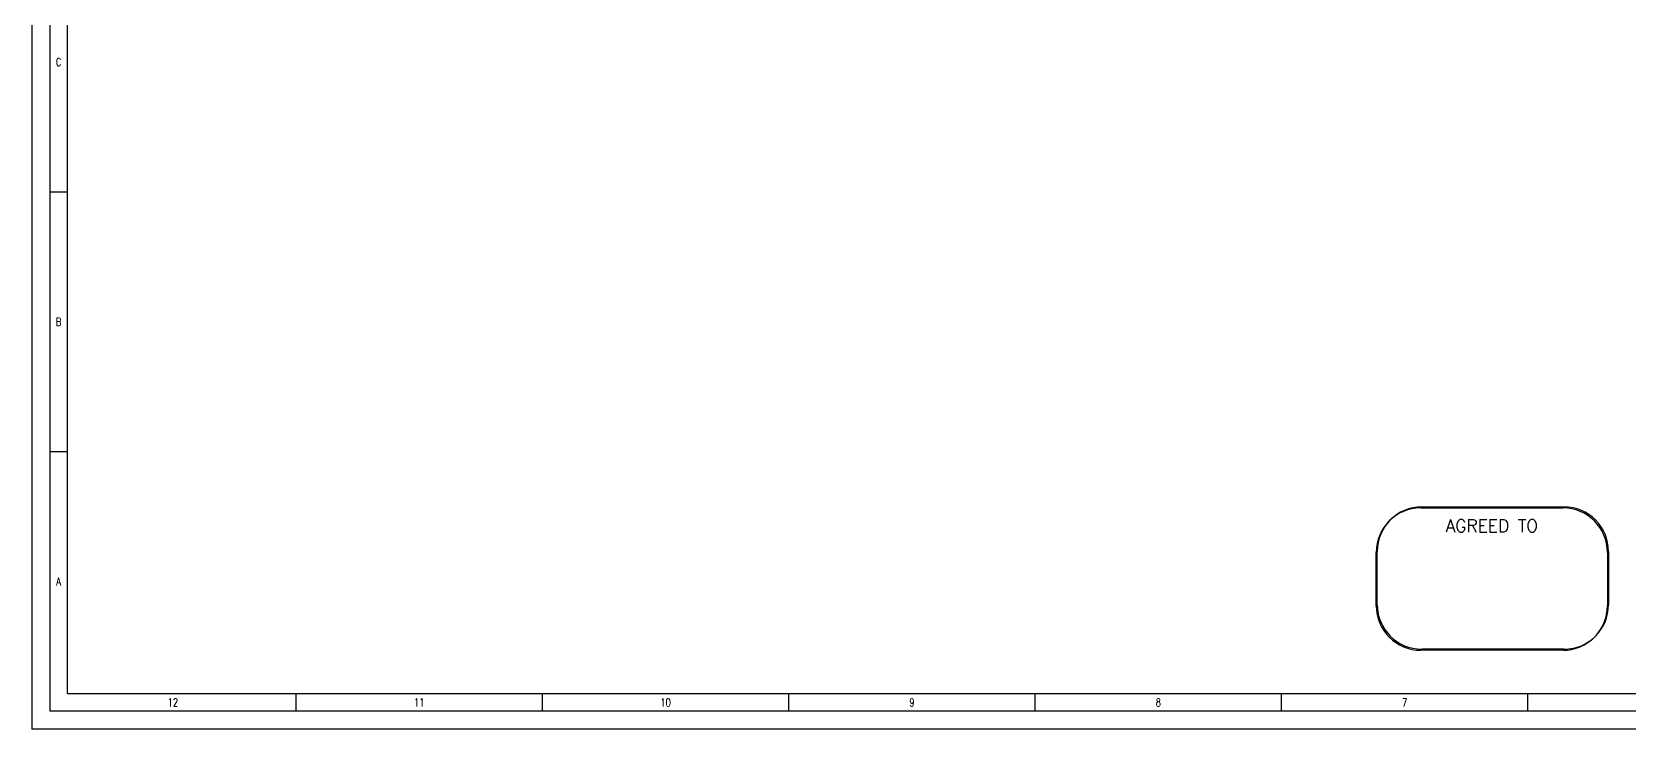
# Model space of a CAD drawing. Extents: x -2528 to 6089, y -2362 to 1067.
# Drawn here: x 407 to 855.9, y -2004.4 to -1808.5 of the extents above; entities that cross this region are included whole.
import ezdxf
from ezdxf.enums import TextEntityAlignment as Align

# ---------------------------------------------------------------- set-up
doc = ezdxf.new("R2010")
doc.units = 0
doc.header["$LTSCALE"] = 16
doc.header["$MEASUREMENT"] = 0
doc.layers.get('0').update_dxf_attribs({"linetype": 'CONTINUOUS'})
doc.layers.add('DIM', color=2, linetype='CONTINUOUS')
doc.layers.add('TEXT', color=4, linetype='CONTINUOUS')
doc.styles.add('ROMANS', font='ROMANS.shx', dxfattribs={"width": 0.75, "height": 2.5})
doc.styles.add('ROMANT', font='ROMANT.shx', dxfattribs={"width": 0.75, "height": 2.75})

# ---------------------------------------------------------------- blocks, each defined once
blk = doc.blocks.new('a1')
for p, q in [((781.69, -1670.04), (781.69, -2254.04)), ((786.69, -2249.04), (786.69, -1675.04)), ((1167.05, -2196.88), (1207.05, -2196.88)), ((1167.35, -2196.58), (1207.35, -2196.58)), ((1154.55, -2224.38), (1154.55, -2209.38)), ((1154.85, -2224.08), (1154.85, -2209.08)), ((1219.55, -2209.38), (1219.55, -2224.38)), ((1219.85, -2209.08), (1219.85, -2224.08)), ((1207.05, -2236.88), (1167.05, -2236.88)), ((1207.35, -2236.58), (1167.35, -2236.58)), ((786.69, -2249.04), (1607.69, -2249.04)), ((1612.69, -2254.04), (781.69, -2254.04))]:
    blk.add_line(p, q)
at = {"color": 2}
for p, q in [((781.69, -2108.04), (786.69, -2108.04)), ((781.69, -2108.04), (786.69, -2108.04)), ((781.69, -2181.04), (786.69, -2181.04)), ((850.94, -2254.04), (850.94, -2249.04)), ((920.19, -2254.04), (920.19, -2249.04)), ((989.44, -2254.04), (989.44, -2249.04)), ((1058.69, -2254.04), (1058.69, -2249.04)), ((1127.94, -2254.04), (1127.94, -2249.04)), ((1197.19, -2254.04), (1197.19, -2249.04))]:
    blk.add_line(p, q, dxfattribs=at)
for centre, start, end in [((1167.05, -2209.38), 90, 180), ((1167.35, -2209.08), 90, 180), ((1207.05, -2209.38), 0, 90), ((1207.35, -2209.08), 0, 90), ((1167.05, -2224.38), 180, 270), ((1167.35, -2224.08), 180, 270), ((1207.05, -2224.38), 270, 0), ((1207.35, -2224.08), 270, 0)]:
    blk.add_arc(centre, 12.5, start, end)
at = {"layer": 'TEXT', "color": 2}
for p in [(776.69, -1665.04), (1617.69, -2259.04)]:
    blk.add_line(p, (776.69, -2259.04), dxfattribs=at)
at = {"color": 2, "style": 'ROMANS', "width": 0.75}
for s, p in [('C', (784.19, -2071.54)), ('B', (784.19, -2144.54)), ('A', (784.19, -2217.54)), ('12', (816.31, -2251.54)), ('11', (885.56, -2251.54)), ('10', (954.81, -2251.54)), ('9', (1024.06, -2251.54)), ('8', (1093.31, -2251.54)), ('7', (1162.56, -2251.54))]:
    blk.add_text(s, height=2.25, dxfattribs=at).set_placement(p, align=Align.MIDDLE)
at = {"layer": 'DIM', "color": 7, "style": 'ROMANT'}
blk.add_text('AGREED TO', height=3.5, dxfattribs=at).set_placement((1187.05, -2201.9), align=Align.MIDDLE)

msp = doc.modelspace()

# ---------------------------------------------------------------- block references
at = {"color": 0}
msp.add_blockref('a1', (-369.6650945, 254.6056709), dxfattribs=at)

doc.saveas('drawing.dxf')
